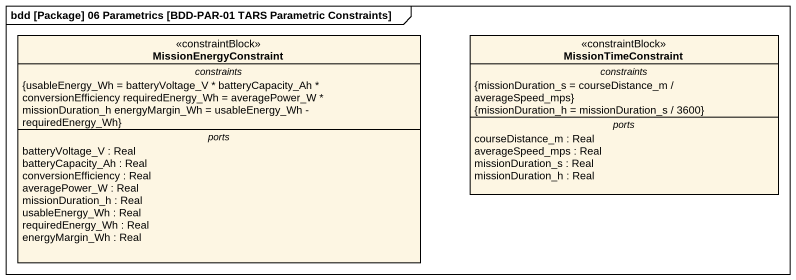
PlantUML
@startuml
mainframe bdd [Package] 06 Parametrics [BDD-PAR-01 TARS Parametric Constraints]
hide circle
hide empty members
class MissionEnergyConstraint <<constraintBlock>> {
  -- constraints --
  {usableEnergy_Wh = batteryVoltage_V * batteryCapacity_Ah * conversionEfficiency requiredEnergy_Wh = averagePower_W * missionDuration_h energyMargin_Wh = usableEnergy_Wh - requiredEnergy_Wh}
  -- ports --
  batteryVoltage_V : Real
  batteryCapacity_Ah : Real
  conversionEfficiency : Real
  averagePower_W : Real
  missionDuration_h : Real
  usableEnergy_Wh : Real
  requiredEnergy_Wh : Real
  energyMargin_Wh : Real
}
class MissionTimeConstraint <<constraintBlock>> {
  -- constraints --
  {missionDuration_s = courseDistance_m / averageSpeed_mps}
  {missionDuration_h = missionDuration_s / 3600}
  -- ports --
  courseDistance_m : Real
  averageSpeed_mps : Real
  missionDuration_s : Real
  missionDuration_h : Real
}
@enduml
